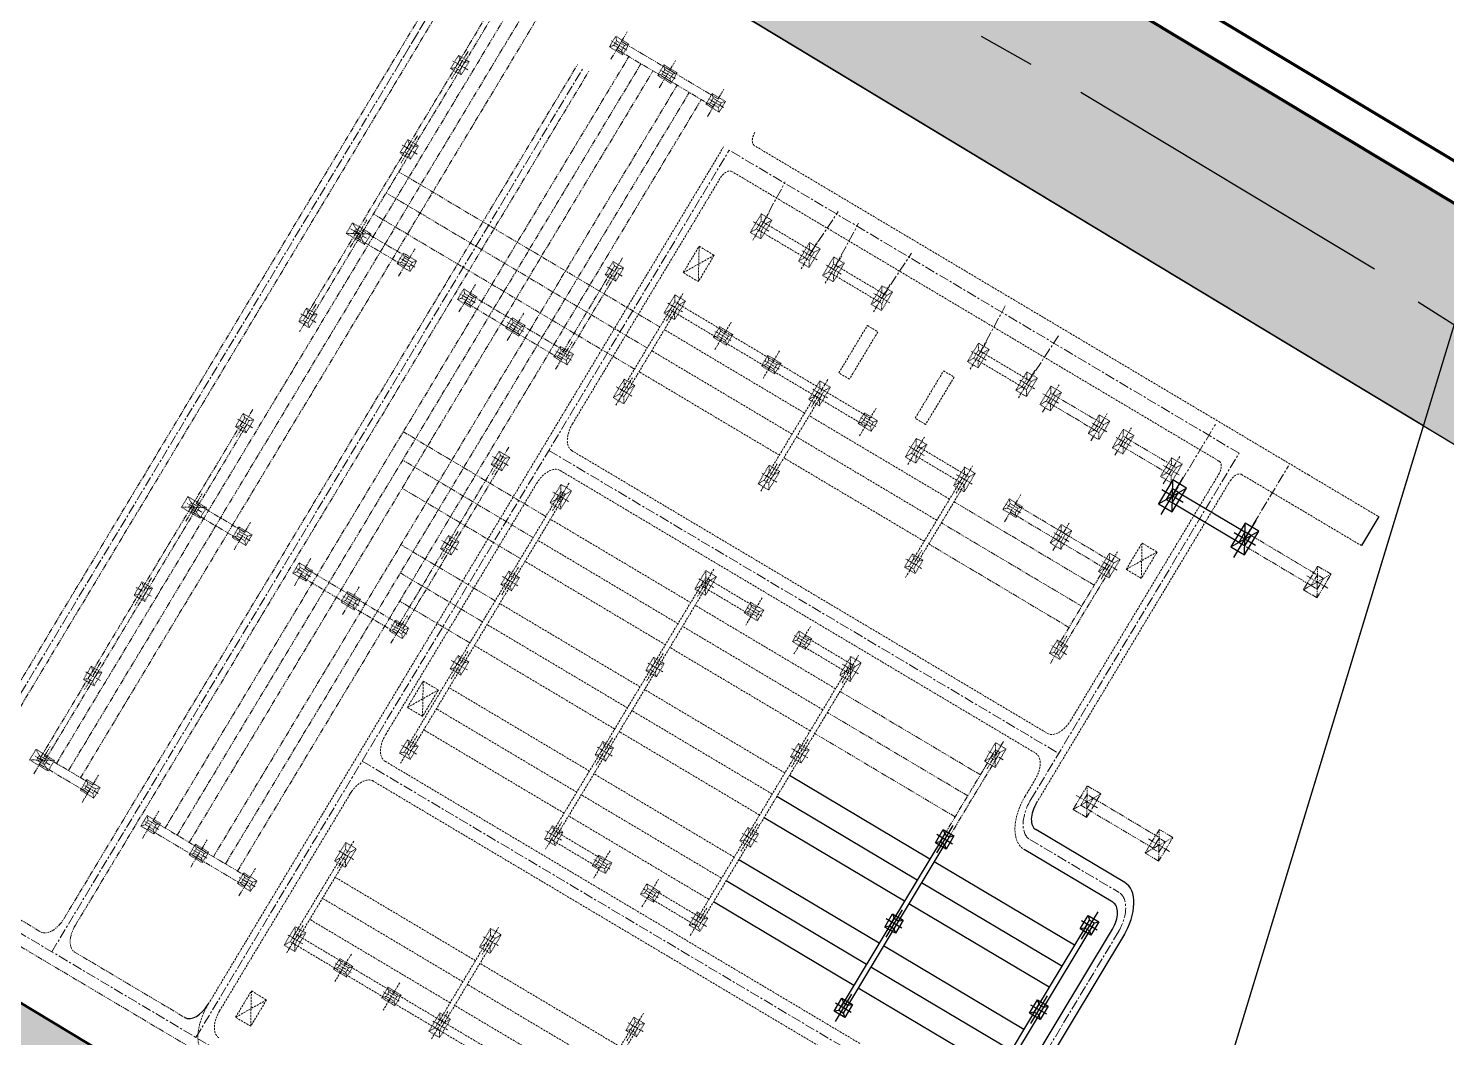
# Model space of a CAD drawing. Header units: metres. Extents: x 222800 to 230200, y 1548340 to 1564214.
# Drawn here: x 223626.8 to 223859.6, y 1553843.1 to 1554008.7 of the extents above; entities that cross this region are included whole.
import ezdxf

# ---------------------------------------------------------------- set-up
doc = ezdxf.new("R2010")
doc.units = ezdxf.units.M
for name, pattern in [('CENTER', [2, 1.25, -0.25, 0.25, -0.25]), ('CENTER2', [1.125, 0.75, -0.125, 0.125, -0.125]), ('HIDDEN', [0.375, 0.25, -0.125]), ('PHANTOM2', [1.25, 0.625, -0.125, 0.125, -0.125, 0.125, -0.125])]:
    doc.linetypes.add(name, pattern=pattern)
for name, color, linetype, lineweight in [('E-LAY-CNTRL', 1, 'CENTER', 0), ('E-LAY-EXIST', 8, 'HIDDEN', 0), ('STREAM', 141, 'Continuous', 0)]:
    doc.layers.add(name, color=color, linetype=linetype, lineweight=lineweight)
for name, color, linetype in [('E-LAY-ROAD', 7, 'Continuous'), ('G_B.T. ROAD', 1, 'Continuous'), ('G_CART TRACK', 252, 'Continuous')]:
    doc.layers.add(name, color=color, linetype=linetype)

# ---------------------------------------------------------------- blocks, each defined once
blk = doc.blocks.new('TWR_CTG_p')
for p, q in [((-750, 750), (-1750, 1250)), ((1750, 1250), (750, 750)), ((-750, -750), (-1750, -1250)), ((750, -750), (1750, -1250))]:
    blk.add_line(p, q)
for points in [[(-1750, -1250), (1750, -1250), (1750, 1250), (-1750, 1250)], [(-750, -750), (750, -750), (750, 750), (-750, 750)]]:
    blk.add_lwpolyline(points, close=True)
blk = doc.blocks.new('TWR_CTH_p')
for p, q in [((-750, 750), (-1750, 1250)), ((1750, 1250), (750, 750)), ((-750, -750), (-1750, -1250)), ((750, -750), (1750, -1250))]:
    blk.add_line(p, q)
for points in [[(-1750, -1250), (1750, -1250), (1750, 1250), (-1750, 1250)], [(-750, -750), (750, -750), (750, 750), (-750, 750)]]:
    blk.add_lwpolyline(points, close=True)
blk = doc.blocks.new('TWR_CC_p')
for p, q in [((-750, 750), (-1750, 1250)), ((1750, 1250), (750, 750)), ((-750, -750), (-1750, -1250)), ((750, -750), (1750, -1250))]:
    blk.add_line(p, q)
for points in [[(-1750, -1250), (1750, -1250), (1750, 1250), (-1750, 1250)], [(-750, -750), (750, -750), (750, 750), (-750, 750)]]:
    blk.add_lwpolyline(points, close=True)
blk = doc.blocks.new('TWR_CD_p')
for p, q in [((-750, 750), (-1750, 1750)), ((-100, 100), (-750, 750)), ((750, 750), (100, 100)), ((1750, 1750), (750, 750)), ((-1750, -1750), (-750, -750)), ((-100, -100), (-750, -750)), ((100, -100), (750, -750)), ((750, -750), (1750, -1750))]:
    blk.add_line(p, q)
for points in [[(-1750, -1750), (1750, -1750), (1750, 1750), (-1750, 1750)], [(-750, -750), (750, -750), (750, 750), (-750, 750)], [(-100, -100), (100, -100), (100, 100), (-100, 100)]]:
    blk.add_lwpolyline(points, close=True)
blk = doc.blocks.new('TWR_CTI_p')
for p, q in [((-750, 750), (-1750, 1750)), ((-100, 100), (-750, 750)), ((750, 750), (100, 100)), ((1750, 1750), (750, 750)), ((-1750, -1750), (-750, -750)), ((-100, -100), (-750, -750)), ((100, -100), (750, -750)), ((750, -750), (1750, -1750))]:
    blk.add_line(p, q)
for points in [[(-1750, -1750), (1750, -1750), (1750, 1750), (-1750, 1750)], [(-750, -750), (750, -750), (750, 750), (-750, 750)], [(-100, -100), (100, -100), (100, 100), (-100, 100)]]:
    blk.add_lwpolyline(points, close=True)
blk = doc.blocks.new('TWR_CTE_p')
for p, q in [((-750, 750), (-1750, 1750)), ((1750, 1750), (750, 750)), ((-1750, -1750), (-750, -750)), ((750, -750), (1750, -1750))]:
    blk.add_line(p, q)
for points in [[(-1750, -1750), (1750, -1750), (1750, 1750), (-1750, 1750)], [(-750, -750), (750, -750), (750, 750), (-750, 750)]]:
    blk.add_lwpolyline(points, close=True)
blk = doc.blocks.new('TWR_CTK_p')
for p, q in [((-750, 750), (-1750, 1750)), ((-100, 100), (-750, 750)), ((750, 750), (100, 100)), ((1750, 1750), (750, 750)), ((-1750, -1750), (-750, -750)), ((-100, -100), (-750, -750)), ((100, -100), (750, -750)), ((750, -750), (1750, -1750))]:
    blk.add_line(p, q)
for points in [[(-1750, -1750), (1750, -1750), (1750, 1750), (-1750, 1750)], [(-750, -750), (750, -750), (750, 750), (-750, 750)], [(-100, -100), (100, -100), (100, 100), (-100, 100)]]:
    blk.add_lwpolyline(points, close=True)
blk = doc.blocks.new('TWR_CTD_p')
for p, q in [((-750, 750), (-1750, 1250)), ((1750, 1250), (750, 750)), ((-750, -750), (-1750, -1250)), ((750, -750), (1750, -1250))]:
    blk.add_line(p, q)
for points in [[(-1750, -1250), (1750, -1250), (1750, 1250), (-1750, 1250)], [(-750, -750), (750, -750), (750, 750), (-750, 750)]]:
    blk.add_lwpolyline(points, close=True)
blk = doc.blocks.new('SS')
at = {"color": 8, "lineweight": -2}
blk.add_line((1.26, 98.45, 0.21), (1.31, 95.29, 0.21), dxfattribs=at)
at = {"layer": 'E-LAY-CNTRL', "color": 8}
for p, q in [((-68.64, 91.95), (-69.06, 97.23)), ((-59.42, 91.99), (-59.04, 97.41)), ((-29.46, 90.17), (-29.5, 97.92)), ((-15.7, 90.23), (-15.73, 98.16)), ((-148.12, -0.85), (-148.55, 95.85)), ((-120.61, -0.73), (-121.04, 96.33)), ((-110.11, 91.77), (-110.49, 96.51)), ((-100.9, 91.81), (-100.55, 96.68)), ((-96.29, 91.83), (-96.68, 96.75)), ((-87.07, 91.87), (-86.71, 96.93)), ((-23.56, 58.88, -0.11), (-23.73, 96.76, 0.06)), ((-174.36, 6.29, -0.2), (-174.76, 95.39, -0.06)), ((-120.89, 63.49), (-23.59, 63.93)), ((-20.31, 55.63, 0.06), (-3.27, 55.7, 0.06)), ((-0.04, 52.57, -0.07), (0.18, 2.9, -0.15)), ((-120.74, 29.51), (0.06, 30.05)), ((-71.04, -0.51), (-162.56, -0.91))]:
    blk.add_line(p, q, dxfattribs=at)
for points in [[(-23.73, 96.76), (-121.04, 96.33)], [(-174.72, 86.79), (-174.76, 95.39)], [(-174.72, 86.79), (-174.76, 95.39)]]:
    blk.add_lwpolyline(points, dxfattribs=at)
for centre, start, end in [((-20.3, 58.89, -0.11), 180.254, 270.254), ((-3.31, 52.43, -0.11), 0.254, 90.254)]:
    blk.add_arc(centre, 3.27, start, end, dxfattribs=at)
at = {"layer": 'E-LAY-EXIST', "color": 8, "linetype": 'PHANTOM2'}
for p, q in [((-145.39, 97.89), (-145.41, 100.88)), ((-136.19, 99.86), (-145.4, 99.82)), ((-136.18, 97.93), (-136.19, 100.92)), ((-126.97, 99.9), (-136.19, 99.86)), ((-126.96, 97.97), (-126.98, 100.97)), ((-166.57, 99.29), (-166.53, 90.08)), ((-165.7, 99.3), (-165.66, 90.08)), ((-163.46, 14.49), (-163.83, 98.87)), ((-161.15, 14.5), (-161.53, 98.88)), ((-158.85, 14.51), (-159.22, 98.89)), ((-143.9, 99.39), (-146.9, 99.38)), ((-136.18, 99), (-145.4, 98.95)), ((-142.72, 14.58), (-143.09, 98.96)), ((-140.42, 14.59), (-140.79, 98.98)), ((-138.11, 14.6), (-138.49, 98.99)), ((-134.69, 99.43), (-137.68, 99.42)), ((-126.97, 99.04), (-136.18, 99)), ((-133.5, 14.62), (-133.88, 99.01)), ((-131.2, 14.63), (-131.57, 99.02)), ((-128.9, 14.64), (-129.27, 99.03)), ((-125.47, 99.48), (-128.47, 99.46)), ((-149.22, 2.41, -0.21), (-149.63, 95.83, -0.07)), ((-147.06, 2.42, -0.21), (-147.47, 95.87, -0.07)), ((-175.44, 5.69, -0.2), (-175.84, 95.37, -0.07)), ((-173.28, 6.9, -0.2), (-173.68, 95.41, -0.07)), ((-54.81, 90.52), (-54.82, 93.51)), ((-45.59, 90.56), (-45.61, 93.55)), ((-40.99, 90.58), (-41, 93.57)), ((-31.77, 90.62), (-31.78, 93.61)), ((-53.32, 92.02), (-56.31, 92.01)), ((-45.6, 92.49), (-54.82, 92.44)), ((-44.1, 92.06), (-47.1, 92.05)), ((-31.78, 92.55), (-40.99, 92.51)), ((-30.28, 92.12), (-33.27, 92.11)), ((-166.1, 91.58), (-166.09, 88.58)), ((-45.6, 91.62), (-54.81, 91.58)), ((-31.77, 91.68), (-40.99, 91.64)), ((-164.6, 90.09), (-167.59, 90.07)), ((-166.53, 90.08), (-166.49, 80.86)), ((-165.66, 90.08), (-165.62, 80.86)), ((-126.89, 82.53), (-126.88, 79.54)), ((-50.85, 79.88), (-50.86, 82.87)), ((-41.63, 79.92), (-41.65, 82.91)), ((-32.42, 79.96), (-32.43, 82.95)), ((-166.06, 82.36), (-166.05, 79.37)), ((-49.36, 81.38), (-52.35, 81.37)), ((-41.64, 81.85), (-50.86, 81.81)), ((-40.14, 81.42), (-43.14, 81.41)), ((-32.43, 81.89), (-41.64, 81.85)), ((-30.93, 81.46), (-33.92, 81.45)), ((-32.81, 72.24), (-32.86, 81.45)), ((-31.95, 72.24), (-31.99, 81.46)), ((-164.56, 80.87), (-167.55, 80.86)), ((-166.49, 80.86), (-166.45, 71.65)), ((-165.62, 80.86), (-165.58, 71.65)), ((-125.39, 81.04), (-128.38, 81.03)), ((-127.32, 81.03), (-127.28, 71.82)), ((-126.45, 81.04), (-126.41, 71.82)), ((-41.64, 80.98), (-50.85, 80.94)), ((-32.42, 81.02), (-41.64, 80.98)), ((-115.79, 78.78), (-165.61, 78.56)), ((-32.85, 79.15), (-59.63, 79.03)), ((-115.78, 76.48), (-165.6, 76.26)), ((-32.84, 76.85), (-59.62, 76.73)), ((-32.83, 74.54), (-59.61, 74.42)), ((-115.77, 74.17), (-165.59, 73.95)), ((-156.79, 70.19), (-156.8, 73.18)), ((-145.27, 70.24), (-145.28, 73.24)), ((-136.06, 70.28), (-136.07, 73.28)), ((-126.84, 70.32), (-126.85, 73.32)), ((-32.38, 70.74), (-32.39, 73.74)), ((-166.01, 70.15), (-166.02, 73.14)), ((-156.8, 72.12), (-166.02, 72.08)), ((-136.06, 72.21), (-145.28, 72.17)), ((-126.85, 72.25), (-136.06, 72.21)), ((-125.35, 71.83), (-128.34, 71.81)), ((-30.89, 72.25), (-33.88, 72.23)), ((-164.52, 71.65), (-167.51, 71.64)), ((-166.45, 71.65), (-166.4, 62.43)), ((-165.96, 71.59), (-166.07, 71.7)), ((-165.96, 71.7), (-166.07, 71.59)), ((-156.8, 71.26), (-166.01, 71.22)), ((-165.58, 71.65), (-165.54, 62.43)), ((-155.3, 71.69), (-158.29, 71.68)), ((-143.78, 71.75), (-146.77, 71.73)), ((-136.06, 71.35), (-145.28, 71.31)), ((-134.56, 71.79), (-137.56, 71.77)), ((-126.84, 71.39), (-136.06, 71.35)), ((-165.98, 63.93), (-165.97, 60.93)), ((-164.48, 62.44), (-167.47, 62.42)), ((-126.8, 61.8), (-126.79, 58.8)), ((-32.34, 62.22), (-32.33, 59.22)), ((-125.3, 60.31), (-128.29, 60.29)), ((-127.23, 60.3), (-127.19, 51.08)), ((-126.36, 60.3), (-126.32, 51.09)), ((-30.83, 60.73), (-33.83, 60.71)), ((-32.76, 60.72), (-32.72, 51.5)), ((-31.9, 60.72), (-31.86, 51.51)), ((-115.7, 58.05), (-142.91, 57.93)), ((-32.75, 58.41), (-59.54, 58.29)), ((-32.74, 56.11), (-59.53, 55.99)), ((-115.69, 55.74), (-140.6, 55.63)), ((-115.68, 53.44), (-138.28, 53.34)), ((-32.73, 53.81), (-59.52, 53.69)), ((-165.93, 52.41), (-165.91, 49.41)), ((-126.76, 52.58), (-126.75, 49.59)), ((-164.42, 50.92), (-167.42, 50.9)), ((-166.35, 50.91), (-166.31, 41.69)), ((-165.49, 50.91), (-165.45, 41.7)), ((-125.26, 51.09), (-128.25, 51.08)), ((-127.19, 51.08), (-127.15, 41.87)), ((-126.32, 51.09), (-126.28, 41.87)), ((-115.66, 48.83), (-133.66, 48.75)), ((-115.65, 46.53), (-131.34, 46.46)), ((-115.64, 44.22), (-129.03, 44.16)), ((-165.87, 40.2), (-165.89, 43.19)), ((-156.66, 40.24), (-156.67, 43.23)), ((-145.14, 40.29), (-145.15, 43.28)), ((-135.92, 40.33), (-135.94, 43.33)), ((-126.71, 40.37), (-126.72, 43.37)), ((-164.38, 41.7), (-167.38, 41.69)), ((-166.31, 41.69), (-166.27, 32.48)), ((-165.82, 41.64), (-165.94, 41.75)), ((-165.82, 41.75), (-165.94, 41.64)), ((-156.67, 42.17), (-165.88, 42.13)), ((-156.66, 41.3), (-165.88, 41.26)), ((-165.45, 41.7), (-165.41, 32.48)), ((-155.17, 41.74), (-158.16, 41.73)), ((-143.65, 41.79), (-146.64, 41.78)), ((-135.93, 42.26), (-145.15, 42.22)), ((-135.93, 41.4), (-145.14, 41.36)), ((-134.43, 41.83), (-137.43, 41.82)), ((-126.72, 42.3), (-135.93, 42.26)), ((-126.71, 41.44), (-135.93, 41.4)), ((-125.22, 41.88), (-128.21, 41.86)), ((-165.85, 33.98), (-165.83, 30.98)), ((-164.34, 32.49), (-167.34, 32.47)), ((-166.27, 32.48), (-166.23, 23.26)), ((-165.41, 32.48), (-165.37, 23.27)), ((-165.81, 24.76), (-165.79, 21.77)), ((-164.3, 23.27), (-167.3, 23.26)), ((-166.23, 23.26), (-166.19, 14.05)), ((-165.37, 23.27), (-165.33, 14.05)), ((-165.75, 12.55), (-165.76, 15.54)), ((-156.54, 12.59), (-156.55, 15.59)), ((-145.02, 12.64), (-145.03, 15.64)), ((-135.8, 12.68), (-135.81, 15.68)), ((-126.59, 14.65), (-135.81, 14.61)), ((-126.58, 12.72), (-126.6, 15.72)), ((-164.26, 14.05), (-167.26, 14.04)), ((-165.7, 14.11), (-165.82, 13.99)), ((-165.7, 13.99), (-165.82, 14.1)), ((-156.54, 14.52), (-165.76, 14.48)), ((-156.54, 13.66), (-165.76, 13.62)), ((-155.05, 14.1), (-158.04, 14.08)), ((-143.53, 14.15), (-146.52, 14.13)), ((-135.81, 14.61), (-145.02, 14.57)), ((-135.8, 13.75), (-145.02, 13.71)), ((-134.31, 14.19), (-137.3, 14.17)), ((-126.59, 13.79), (-135.8, 13.75)), ((-125.09, 14.23), (-128.09, 14.21)), ((-162.26, 0.17, 0.09), (-151.37, 0.22, 0.08)), ((-144.89, 0.24, 0.07), (-123.85, 0.34, 0.05)), ((-162.86, -1.99, 0.17), (-117.66, -1.78, 0.11))]:
    blk.add_line(p, q, dxfattribs=at)
at = {"layer": 'E-LAY-EXIST', "color": 8}
for p, q in [((-12.15, 98.39, 0.04), (1.26, 98.45, 0.04)), ((-12.15, 98.39, 0.04), (-117.88, 97.92, 0.04)), ((-122.12, 96.31, 0.04), (-122.11, 94.74, 0.04)), ((-121.7, 2.54, -0.21), (-122.11, 94.74, -0.21)), ((-25.89, 95.16, 0.45), (-118.87, 94.75, 0.03)), ((-11.82, 95.23, 0.52), (-21.57, 95.18, 0.47)), ((1.31, 95.29, -0.09), (-12.13, 95.23, -0.15)), ((-119.83, 66.77, 0.04), (-119.94, 93.67, -0.21)), ((-110.11, 90.27), (-110.12, 93.26)), ((-100.89, 90.31), (-100.9, 93.3)), ((-96.28, 90.33), (-96.29, 93.33)), ((-87.07, 90.37), (-87.08, 93.37)), ((-68.63, 90.45), (-68.65, 93.45)), ((-59.42, 90.49), (-59.43, 93.49)), ((-24.68, 67.08, -0.09), (-24.8, 94.09, 0.02)), ((-22.48, 58.89, -0.02), (-22.64, 94.1, 0.03)), ((-108.61, 91.77), (-111.61, 91.76)), ((-100.9, 92.24), (-110.11, 92.2)), ((-99.4, 91.81), (-102.39, 91.8)), ((-94.79, 91.83), (-97.78, 91.82)), ((-87.07, 92.3), (-96.29, 92.26)), ((-85.57, 91.88), (-88.57, 91.86)), ((-67.14, 91.96), (-70.14, 91.94)), ((-59.43, 92.42), (-68.64, 92.38)), ((-57.93, 92), (-60.92, 91.99)), ((-39.5, 92.08), (-42.49, 92.07)), ((-100.89, 91.38), (-110.11, 91.34)), ((-87.07, 91.44), (-96.29, 91.4)), ((-59.42, 91.56), (-68.64, 91.52)), ((-114.23, 84.29), (-117.12, 87.16)), ((-114.24, 87.17), (-117.11, 84.28)), ((-26.84, 81.98, -0.02), (-29.73, 84.85, -0.02)), ((-26.85, 84.86, -0.02), (-29.72, 81.97, -0.02)), ((-115.36, 79.59), (-115.37, 82.58)), ((-106.14, 79.63), (-106.16, 82.63)), ((-96.93, 79.67), (-96.94, 82.67)), ((-87.71, 79.71), (-87.73, 82.71)), ((-78.51, 82.75), (-78.5, 79.75)), ((-69.28, 79.79), (-69.29, 82.79)), ((-60.06, 79.84), (-60.08, 82.83)), ((-106.15, 81.56), (-115.37, 81.52)), ((-104.65, 81.14), (-107.65, 81.12)), ((-96.94, 81.6), (-106.15, 81.56)), ((-95.44, 81.18), (-98.43, 81.16)), ((-87.72, 81.64), (-96.94, 81.6)), ((-86.22, 81.22), (-89.22, 81.2)), ((-88.11, 71.99), (-88.15, 81.21)), ((-78.51, 81.68), (-87.72, 81.64)), ((-87.25, 72), (-87.29, 81.21)), ((-77.01, 81.26), (-80, 81.24)), ((-67.79, 81.3), (-70.78, 81.29)), ((-60.07, 81.76), (-69.29, 81.72)), ((-58.57, 81.34), (-61.57, 81.33)), ((-60.46, 72.11), (-60.5, 81.33)), ((-59.6, 72.12), (-59.64, 81.33)), ((-113.87, 81.09), (-116.86, 81.08)), ((-115.76, 71.87), (-115.8, 81.09)), ((-106.15, 80.7), (-115.36, 80.66)), ((-114.89, 71.87), (-114.93, 81.09)), ((-96.93, 80.74), (-106.15, 80.7)), ((-87.72, 80.78), (-96.93, 80.74)), ((-78.5, 80.82), (-87.72, 80.78)), ((-60.07, 80.9), (-69.29, 80.86)), ((-88.14, 78.9), (-114.92, 78.79)), ((-60.49, 79.03), (-87.28, 78.91)), ((-88.13, 76.6), (-114.91, 76.48)), ((-60.48, 76.72), (-87.27, 76.6)), ((-115.32, 70.37), (-115.33, 73.37)), ((-88.12, 74.3), (-114.9, 74.18)), ((-87.67, 70.5), (-87.68, 73.49)), ((-60.47, 74.42), (-87.26, 74.3)), ((-60.02, 70.62), (-60.04, 73.61)), ((-113.83, 71.88), (-116.82, 71.87)), ((-86.18, 72), (-89.18, 71.99)), ((-58.53, 72.12), (-61.53, 72.11)), ((-117.73, 64.59, 0.09), (-26.86, 64.99, -0.16)), ((-117.62, 62.43, 0.04), (-26.82, 62.83, -0.05)), ((-115.28, 61.85), (-115.27, 58.85)), ((-87.63, 61.97), (-87.62, 58.98)), ((-78.42, 62.01), (-78.4, 59.02)), ((-69.2, 62.05), (-69.19, 59.06)), ((-59.99, 62.09), (-59.97, 59.1)), ((-119.67, 32.79, 0.04), (-119.8, 60.23, 0.04)), ((-113.78, 60.36), (-116.77, 60.35)), ((-115.71, 60.35), (-115.67, 51.13)), ((-114.84, 60.35), (-114.8, 51.14)), ((-86.13, 60.48), (-89.12, 60.47)), ((-88.06, 60.47), (-88.02, 51.26)), ((-78.41, 60.95), (-87.63, 60.91)), ((-78.41, 60.08), (-87.63, 60.04)), ((-87.2, 60.48), (-87.15, 51.26)), ((-76.91, 60.52), (-79.91, 60.51)), ((-67.7, 60.56), (-70.69, 60.55)), ((-59.98, 61.03), (-69.2, 60.99)), ((-59.98, 60.16), (-69.19, 60.12)), ((-58.48, 60.6), (-61.48, 60.59)), ((-60.41, 60.6), (-60.37, 51.38)), ((-59.55, 60.6), (-59.51, 51.38)), ((-24.64, 58.87, -0.11), (-24.65, 60.69, -0.11)), ((-88.05, 58.17), (-114.83, 58.05)), ((-60.4, 58.29), (-87.18, 58.17)), ((-88.04, 55.86), (-114.82, 55.75)), ((-60.39, 55.99), (-87.17, 55.87)), ((-88.03, 53.56), (-114.81, 53.44)), ((-60.38, 53.68), (-87.16, 53.56)), ((-115.24, 52.63), (-115.23, 49.64)), ((-87.59, 52.76), (-87.58, 49.76)), ((-59.95, 52.88), (-59.93, 49.88)), ((-113.74, 51.14), (-116.73, 51.13)), ((-115.67, 51.13), (-115.63, 41.92)), ((-114.8, 51.14), (-114.76, 41.92)), ((-86.09, 51.27), (-89.08, 51.25)), ((-88.02, 51.26), (-87.98, 42.04)), ((-87.15, 51.26), (-87.11, 42.04)), ((-58.44, 51.39), (-61.44, 51.37)), ((-60.37, 51.38), (-60.33, 42.16)), ((-59.51, 51.38), (-59.47, 42.17)), ((-88.01, 48.95), (-114.79, 48.83)), ((-60.36, 49.08), (-87.14, 48.96)), ((-88, 46.65), (-114.78, 46.53)), ((-60.35, 46.77), (-87.13, 46.65)), ((-87.99, 44.34), (-114.77, 44.23)), ((-60.34, 44.47), (-87.12, 44.35)), ((-115.2, 43.42), (-115.19, 40.42)), ((-87.55, 43.54), (-87.54, 40.55)), ((-59.9, 43.66), (-59.89, 40.67)), ((-113.7, 41.93), (-116.69, 41.91)), ((-115.63, 41.92), (-115.58, 32.7)), ((-114.76, 41.92), (-114.72, 32.71)), ((-86.05, 42.05), (-89.04, 42.04)), ((-87.98, 42.04), (-87.94, 32.82)), ((-87.11, 42.04), (-87.07, 32.83)), ((-58.4, 42.17), (-61.39, 42.16)), ((-60.33, 42.16), (-60.29, 32.95)), ((-59.47, 42.17), (-59.42, 32.95)), ((-116.05, 36.03), (-118.94, 38.89)), ((-116.06, 38.91), (-118.93, 36.01)), ((-87.97, 39.74), (-114.75, 39.62)), ((-60.32, 39.86), (-87.1, 39.74)), ((-87.96, 37.43), (-114.74, 37.31)), ((-60.31, 37.56), (-87.09, 37.44)), ((-87.95, 35.13), (-114.73, 35.01)), ((-60.3, 35.25), (-87.08, 35.13)), ((-115.16, 34.2), (-115.15, 31.21)), ((-87.51, 34.32), (-87.5, 31.33)), ((-78.29, 33.3), (-87.51, 33.26)), ((-78.3, 34.36), (-78.28, 31.37)), ((-69.08, 34.41), (-69.07, 31.41)), ((-59.86, 33.38), (-69.07, 33.34)), ((-59.86, 34.45), (-59.85, 31.45)), ((-113.66, 32.71), (-116.65, 32.7)), ((-86.01, 32.83), (-89, 32.82)), ((-78.29, 32.44), (-87.5, 32.39)), ((-76.79, 32.87), (-79.79, 32.86)), ((-67.58, 32.92), (-70.57, 32.9)), ((-59.85, 32.52), (-69.07, 32.48)), ((-58.36, 32.96), (-61.35, 32.94)), ((-117.48, 30.61, 0.04), (-26.71, 31.01, -0.16)), ((-117.64, 28.44, 0.04), (-26.7, 28.85, -0.16)), ((-119.54, 2.55, -0.21), (-119.63, 26.52, 0.04)), ((-115.11, 22.68), (-115.09, 19.69)), ((-87.46, 22.8), (-87.45, 19.81)), ((-59.81, 22.93), (-59.8, 19.93)), ((-85.96, 21.31), (-88.95, 21.3)), ((-87.89, 21.3), (-87.84, 12.09)), ((-87.02, 21.31), (-86.98, 12.09)), ((-58.31, 21.44), (-61.3, 21.42)), ((-60.24, 21.43), (-60.2, 12.21)), ((-59.37, 21.43), (-59.33, 12.22)), ((-113.6, 21.19), (-116.6, 21.18)), ((-115.53, 21.18), (-115.49, 11.97)), ((-114.67, 21.19), (-114.63, 11.97)), ((-87.88, 19), (-114.66, 18.88)), ((-60.23, 19.12), (-87.01, 19)), ((-87.87, 16.7), (-114.65, 16.58)), ((-60.22, 16.82), (-87, 16.7)), ((-115.07, 13.47), (-115.05, 10.47)), ((-87.85, 14.39), (-114.64, 14.27)), ((-105.85, 13.51), (-105.84, 10.51)), ((-96.64, 13.55), (-96.62, 10.55)), ((-87.42, 13.59), (-87.41, 10.59)), ((-60.21, 14.52), (-86.99, 14.4)), ((-113.56, 11.97), (-116.56, 11.96)), ((-105.85, 12.44), (-115.06, 12.4)), ((-104.35, 12.02), (-107.34, 12)), ((-96.63, 12.48), (-105.85, 12.44)), ((-95.13, 12.06), (-98.13, 12.04)), ((-87.41, 12.52), (-96.63, 12.48)), ((-85.92, 12.1), (-88.91, 12.08)), ((-78.2, 12.56), (-87.41, 12.52)), ((-105.84, 11.58), (-115.06, 11.54)), ((-96.63, 11.62), (-105.84, 11.58)), ((-87.41, 11.66), (-96.63, 11.62)), ((-78.19, 11.7), (-87.41, 11.66)), ((-113.87, 2.83), (-116.76, 5.7)), ((-113.88, 5.71), (-116.75, 2.82))]:
    blk.add_line(p, q, dxfattribs=at)
at = {"layer": 'E-LAY-EXIST', "color": 8, "linetype": 'PHANTOM2'}
for points in [[(-2.39, 90.8), (-2.39, 89.65), (-15.06, 89.6), (-15.07, 90.75)], [(-0.53, 91.53), (-3.12, 91.52), (-3.11, 88.93), (-0.51, 88.94)], [(-1.24, 90.81), (-2.39, 90.8), (-2.39, 89.65), (-1.24, 89.66)], [(-1.76, 90.29), (-1.87, 90.29), (-1.87, 90.17), (-1.76, 90.17)], [(-0.4, 62.73), (-2.99, 62.72), (-2.98, 60.13), (-0.39, 60.14)], [(-2.27, 62.06), (-2.26, 60.91), (-14.93, 60.85), (-14.94, 62.01)], [(-1.11, 62.01), (-2.27, 62), (-2.26, 60.85), (-1.11, 60.86)]]:
    blk.add_lwpolyline(points, close=True, dxfattribs=at)
for points in [[(-0.51, 88.94), (-3.12, 91.52)], [(-3.11, 88.93), (-0.53, 91.53)], [(-3.84, 90.22), (0.21, 90.24)], [(-0.39, 60.14), (-2.99, 62.72)], [(-2.98, 60.13), (-0.4, 62.73)], [(-3.72, 61.42), (0.34, 61.44)]]:
    blk.add_lwpolyline(points, dxfattribs=at)
at = {"layer": 'E-LAY-EXIST', "color": 8}
for points in [[(-29.41, 90.17), (-29.52, 90.17), (-29.52, 90.05), (-29.41, 90.05)], [(-84.76, 88.98), (-84.73, 83.79), (-86.75, 83.79), (-86.77, 88.97)], [(-70.2, 89.04), (-70.18, 83.86), (-72.19, 83.85), (-72.22, 89.03)], [(-114.24, 87.17), (-114.23, 84.29), (-117.11, 84.28), (-117.12, 87.16)], [(-1.63, 61.49), (-1.75, 61.49), (-1.75, 61.37), (-1.63, 61.37)], [(-116.06, 38.91), (-116.05, 36.03), (-118.93, 36.01), (-118.94, 38.89)], [(-113.88, 5.71), (-113.87, 2.83), (-116.75, 2.82), (-116.76, 5.7)]]:
    blk.add_lwpolyline(points, close=True, dxfattribs=at)
for points, elevation in [([(-26.85, 84.86), (-26.84, 81.98), (-29.72, 81.97), (-29.73, 84.85)], -0.02), ([(-15.45, 61.49), (-15.57, 61.49), (-15.57, 61.37), (-15.45, 61.37)], -0.21)]:
    blk.add_lwpolyline(points, close=True, dxfattribs=dict(at, elevation=elevation))
at = {"layer": 'E-LAY-EXIST', "color": 8, "linetype": 'PHANTOM2', "elevation": -0.21}
for points in [[(-14.22, 62.73), (-16.81, 62.72), (-16.8, 60.13), (-14.21, 60.14)], [(-14.94, 62.01), (-16.09, 62), (-16.09, 60.85), (-14.93, 60.85)]]:
    blk.add_lwpolyline(points, close=True, dxfattribs=at)
for points in [[(-14.21, 60.14), (-16.81, 62.72)], [(-16.8, 60.13), (-14.22, 62.73)], [(-17.54, 61.42), (-13.48, 61.44)]]:
    blk.add_lwpolyline(points, dxfattribs=at)
at = {"layer": 'E-LAY-EXIST', "color": 8}
for centre, radius, start, end in [((-117.88, 99, 0.04), 1.08, 180.254, 270.254), ((-118.86, 93.67, 0.04), 1.08, 90.254, 180.254), ((-25.88, 94.08, 0.04), 1.08, 0.254, 90.254), ((-21.56, 94.1, 0.04), 1.08, 90.254, 180.254), ((-117.64, 66.78, 0.04), 2.19, 180.254, 270.254), ((-26.87, 67.18, -0.16), 2.19, 270.254, 0.254), ((-26.84, 60.64, -0.16), 2.19, 0.254, 90.254), ((-117.61, 60.24, 0.04), 2.19, 90.254, 180.254), ((-20.3, 58.89, -0.11), 4.35, 180.254, 270.254), ((-117.49, 32.79, 0.04), 2.19, 180.254, 270.254), ((-117.46, 26.26, 0.04), 2.19, 90.254, 180.254), ((-117.35, 2.55, -0.21), 4.35, 180.254, 270.254), ((-117.35, 2.55, -0.21), 2.19, 180.254, 270.254)]:
    blk.add_arc(centre, radius, start, end, dxfattribs=at)
at = {"layer": 'E-LAY-EXIST', "color": 8, "linetype": 'PHANTOM2'}
for centre, start, end in [((-151.41, 2.4, -0.21), 270.254, 0.254), ((-144.87, 2.43, -0.21), 180.254, 270.254)]:
    blk.add_arc(centre, 2.19, start, end, dxfattribs=at)
at = {"layer": 'E-LAY-ROAD', "color": 8, "ltscale": 2500}
for p, q in [((-3.33, 56.78, -0.11), (-20.29, 56.71, -0.11)), ((-3.32, 54.62, -0.11), (-20.28, 54.55, -0.11)), ((-32.3, 53), (-32.28, 50.01)), ((-4.65, 53.12), (-4.64, 50.13)), ((-1.03, 33.31, -0.2), (-1.12, 52.44, -0.11)), ((-30.79, 51.51), (-33.79, 51.5)), ((-32.72, 51.5), (-32.68, 42.29)), ((-31.86, 51.51), (-31.82, 42.29)), ((-3.15, 51.63), (-6.14, 51.62)), ((-5.08, 51.62), (-5.03, 42.41)), ((-4.21, 51.63), (-4.17, 42.41)), ((-5.06, 49.32), (-31.85, 49.2)), ((-32.71, 49.2), (-59.5, 49.08)), ((-32.7, 46.89), (-59.49, 46.78)), ((-5.05, 47.02), (-31.84, 46.9)), ((-32.69, 44.59), (-59.48, 44.47)), ((-5.04, 44.71), (-31.83, 44.59)), ((-4.61, 43.91), (-4.6, 40.91)), ((-32.26, 43.78), (-32.24, 40.79)), ((-30.75, 42.29), (-33.75, 42.28)), ((-32.68, 42.29), (-32.64, 33.07)), ((-31.82, 42.29), (-31.78, 33.07)), ((-3.11, 42.42), (-6.1, 42.4)), ((-5.03, 42.41), (-4.99, 33.19)), ((-4.17, 42.41), (-4.13, 33.2)), ((-32.67, 39.98), (-59.46, 39.86)), ((-5.02, 40.1), (-31.81, 39.99)), ((-32.66, 37.68), (-59.45, 37.56)), ((-5.01, 37.8), (-31.8, 37.68)), ((-32.65, 35.37), (-59.44, 35.26)), ((-5, 35.5), (-31.79, 35.38)), ((-32.22, 34.57), (-32.2, 31.57)), ((-30.71, 33.08), (-33.71, 33.07))]:
    blk.add_line(p, q, dxfattribs=at)
at = {"layer": 'E-LAY-ROAD', "color": 8}
blk.add_line((1.26, 2.88, -0.09), (1.04, 52.64, -0.03), dxfattribs=at)
at = {"layer": 'E-LAY-ROAD', "color": 8, "ltscale": 2500}
for points in [[(-29.45, 88.08), (-29.47, 92.14)], [(-15.63, 88.14), (-15.65, 92.2)], [(-28.16, 88.82), (-30.77, 91.4)], [(-30.75, 88.81), (-28.17, 91.41)], [(-14.34, 88.88), (-16.94, 91.46)], [(-16.93, 88.87), (-14.35, 91.47)], [(-31.49, 90.1), (-27.44, 90.12)], [(-17.67, 90.16), (-13.61, 90.18)]]:
    blk.add_lwpolyline(points, dxfattribs=at)
for points in [[(-28.17, 91.41), (-30.77, 91.4), (-30.75, 88.81), (-28.16, 88.82)], [(-28.89, 90.69), (-30.04, 90.68), (-30.04, 89.53), (-28.89, 89.54)], [(-16.22, 90.74), (-16.21, 89.59), (-28.89, 89.54), (-28.89, 90.69)], [(-14.35, 91.47), (-16.94, 91.46), (-16.93, 88.87), (-14.34, 88.88)], [(-15.07, 90.75), (-16.22, 90.74), (-16.21, 89.59), (-15.06, 89.6)], [(-15.58, 90.23), (-15.7, 90.23), (-15.7, 90.11), (-15.58, 90.11)]]:
    blk.add_lwpolyline(points, close=True, dxfattribs=at)
at = {"layer": 'E-LAY-ROAD', "color": 8}
for centre, radius, start, end in [((-20.3, 58.89, -0.05), 2.19, 180.254, 270.254), ((-3.31, 52.43, -0.11), 4.35, 0.254, 90.254), ((-3.31, 52.43, -0.11), 2.19, 0.254, 90.254), ((-123.89, 2.53, -0.21), 2.19, 270.254, 0.254)]:
    blk.add_arc(centre, radius, start, end, dxfattribs=at)
at = {"layer": 'E-LAY-EXIST', "color": 8, "linetype": 'PHANTOM2'}
for name, p, xscale, yscale, zscale, rotation in [('TWR_CTG_p', (-145.4, 99.39), -0.0005759999753015984, 0.0005759999621659517, 0.000576, 270.2539845485064), ('TWR_CTH_p', (-136.18, 99.43), -0.0005759999753015984, 0.0005759999621659517, 0.000576, 270.2539845485064), ('TWR_CTG_p', (-126.97, 99.47), -0.0005759999753015984, 0.0005759999621659517, 0.000576, 270.2539845485064), ('TWR_CTE_p', (-31.78, 92.11), 0.0005759999317107883, 0.0005759999317107883, 0.0005759999317107883, 180.2539860152478), ('TWR_CTE_p', (-54.82, 92.01), 0.0005759999317107883, 0.0005759999317107883, 0.0005759999317107883, 180.2539860152478), ('TWR_CTE_p', (-45.6, 92.05), 0.0005759999317107883, 0.0005759999317107883, 0.0005759999317107883, 180.2539860152478), ('TWR_CTE_p', (-40.99, 92.07), 0.0005759999317107883, 0.0005759999317107883, 0.0005759999317107883, 180.2539860152478), ('TWR_CTH_p', (-166.1, 90.08), -0.0005759999317107883, 0.0005759999621659517, 0.000576, 0.253986015247829), ('TWR_CTE_p', (-32.42, 81.46), 0.0005759999317107883, 0.0005759999317107883, 0.0005759999317107883, 180.2539860152478), ('TWR_CTH_p', (-166.05, 80.86), -0.0005759999317107883, 0.0005759999621659517, 0.000576, 0.253986015247829), ('TWR_CTH_p', (-126.89, 81.04), -0.0005759999317107883, 0.0005759999621659517, 0.000576, 0.253986015247829), ('TWR_CTD_p', (-50.86, 81.37), 0.0005759999753015984, 0.0005759999753015984, 0.0005759999753015984, 90.25398454850634), ('TWR_CTE_p', (-41.64, 81.41), 0.0005759999317107883, 0.0005759999317107883, 0.0005759999317107883, 180.2539860152478), ('TWR_CD_p', (-166.01, 71.65), -0.0005759999753015984, 0.0005759999621659517, 0.000576, 270.2539845485064), ('TWR_CC_p', (-156.8, 71.69), -0.0005759999753015984, 0.0005759999621659517, 0.000576, 270.2539845485064), ('TWR_CTG_p', (-145.28, 71.74), -0.0005759999753015984, 0.0005759999621659517, 0.000576, 270.2539845485064), ('TWR_CTH_p', (-136.06, 71.78), -0.0005759999753015984, 0.0005759999621659517, 0.000576, 270.2539845485064), ('TWR_CTG_p', (-126.85, 71.82), -0.0005759999753015984, 0.0005759999621659517, 0.000576, 270.2539845485064), ('TWR_CC_p', (-32.38, 72.24), 0.0005759999317107883, 0.0005759999317107883, 0.0005759999317107883, 180.2539860152478), ('TWR_CTH_p', (-165.97, 62.43), -0.0005759999317107883, 0.0005759999621659517, 0.000576, 0.253986015247829), ('TWR_CTI_p', (-32.33, 60.72), -0.0005759999317107883, 0.0005759999621659517, 0.000576, 0.253986015247829), ('TWR_CTH_p', (-126.79, 60.3), -0.0005759999317107883, 0.0005759999621659517, 0.000576, 0.253986015247829), ('TWR_CTH_p', (-165.92, 50.91), -0.0005759999317107883, 0.0005759999621659517, 0.000576, 0.253986015247829), ('TWR_CTH_p', (-126.75, 51.08), -0.0005759999317107883, 0.0005759999621659517, 0.000576, 0.253986015247829), ('TWR_CD_p', (-165.88, 41.7), -0.0005759999753015984, 0.0005759999621659517, 0.000576, 270.2539845485064), ('TWR_CC_p', (-156.66, 41.74), -0.0005759999753015984, 0.0005759999621659517, 0.000576, 270.2539845485064), ('TWR_CTG_p', (-145.14, 41.79), -0.0005759999753015984, 0.0005759999621659517, 0.000576, 270.2539845485064), ('TWR_CTH_p', (-135.93, 41.83), -0.0005759999753015984, 0.0005759999621659517, 0.000576, 270.2539845485064), ('TWR_CTG_p', (-126.71, 41.87), -0.0005759999753015984, 0.0005759999621659517, 0.000576, 270.2539845485064), ('TWR_CTH_p', (-165.84, 32.48), -0.0005759999317107883, 0.0005759999621659517, 0.000576, 0.253986015247829), ('TWR_CTH_p', (-165.8, 23.26), -0.0005759999317107883, 0.0005759999621659517, 0.000576, 0.253986015247829), ('TWR_CD_p', (-165.76, 14.05), -0.0005759999753015984, 0.0005759999621659517, 0.000576, 270.2539845485064), ('TWR_CC_p', (-156.54, 14.09), -0.0005759999753015984, 0.0005759999621659517, 0.000576, 270.2539845485064), ('TWR_CTG_p', (-145.02, 14.14), -0.0005759999753015984, 0.0005759999621659517, 0.000576, 270.2539845485064), ('TWR_CTH_p', (-135.81, 14.18), -0.0005759999753015984, 0.0005759999621659517, 0.000576, 270.2539845485064), ('TWR_CTG_p', (-126.59, 14.22), -0.0005759999753015984, 0.0005759999621659517, 0.000576, 270.2539845485064)]:
    blk.add_blockref(name, p, dxfattribs=dict(at, xscale=xscale, yscale=yscale, zscale=zscale, rotation=rotation))
at = {"layer": 'E-LAY-EXIST', "color": 8}
for name, p, xscale, yscale, zscale, rotation in [('TWR_CTE_p', (-110.11, 91.77), 0.0005759999317107883, 0.0005759999317107883, 0.0005759999317107883, 180.2539860152478), ('TWR_CTE_p', (-100.9, 91.81), 0.0005759999317107883, 0.0005759999317107883, 0.0005759999317107883, 180.2539860152478), ('TWR_CTE_p', (-96.29, 91.83), 0.0005759999317107883, 0.0005759999317107883, 0.0005759999317107883, 180.2539860152478), ('TWR_CTE_p', (-87.07, 91.87), 0.0005759999317107883, 0.0005759999317107883, 0.0005759999317107883, 180.2539860152478), ('TWR_CTE_p', (-68.64, 91.95), 0.0005759999317107883, 0.0005759999317107883, 0.0005759999317107883, 180.2539860152478), ('TWR_CTE_p', (-59.42, 91.99), 0.0005759999317107883, 0.0005759999317107883, 0.0005759999317107883, 180.2539860152478), ('TWR_CTE_p', (-115.37, 81.09), 0.0005759999317107883, 0.0005759999317107883, 0.0005759999317107883, 180.2539860152478), ('TWR_CTD_p', (-106.15, 81.13), 0.0005759999753015984, 0.0005759999753015984, 0.0005759999753015984, 90.25398454850634), ('TWR_CTD_p', (-96.94, 81.17), 0.0005759999753015984, 0.0005759999753015984, 0.0005759999753015984, 90.25398454850634), ('TWR_CTE_p', (-87.72, 81.21), 0.0005759999317107883, 0.0005759999317107883, 0.0005759999317107883, 180.2539860152478), ('TWR_CTD_p', (-78.5, 81.25), -0.0005759999754306121, 0.0005759999621659517, 0.000576, 90.25398744348959), ('TWR_CTE_p', (-69.29, 81.29), 0.0005759999317107883, 0.0005759999317107883, 0.0005759999317107883, 180.2539860152478), ('TWR_CTE_p', (-60.07, 81.33), 0.0005759999317107883, 0.0005759999317107883, 0.0005759999317107883, 180.2539860152478), ('TWR_CTE_p', (-115.33, 71.87), 0.0005759999317107883, 0.0005759999317107883, 0.0005759999317107883, 180.2539860152478), ('TWR_CTE_p', (-87.68, 71.99), 0.0005759999317107883, 0.0005759999317107883, 0.0005759999317107883, 180.2539860152478), ('TWR_CC_p', (-60.03, 72.12), 0.0005759999317107883, 0.0005759999317107883, 0.0005759999317107883, 180.2539860152478), ('TWR_CTK_p', (-115.27, 60.35), -0.0005759999317107883, 0.0005759999621659517, 0.000576, 0.253986015247829), ('TWR_CTK_p', (-87.63, 60.47), -0.0005759999317107883, 0.0005759999621659517, 0.000576, 0.253986015247829), ('TWR_CTD_p', (-78.41, 60.52), -0.0005759999754306121, 0.0005759999621659517, 0.000576, 90.25398744348959), ('TWR_CTD_p', (-69.2, 60.56), -0.0005759999754306121, 0.0005759999621659517, 0.000576, 90.25398744348959), ('TWR_CTI_p', (-59.98, 60.6), -0.0005759999317107883, 0.0005759999621659517, 0.000576, 0.253986015247829), ('TWR_CTH_p', (-87.59, 51.26), -0.0005759999317107883, 0.0005759999621659517, 0.000576, 0.253986015247829), ('TWR_CTH_p', (-59.94, 51.38), -0.0005759999317107883, 0.0005759999621659517, 0.000576, 0.253986015247829), ('TWR_CTH_p', (-115.23, 51.14), -0.0005759999317107883, 0.0005759999621659517, 0.000576, 0.253986015247829), ('TWR_CTG_p', (-115.19, 41.92), -0.0005759999317107883, 0.0005759999621659517, 0.000576, 0.253986015247829), ('TWR_CTG_p', (-87.55, 42.04), -0.0005759999317107883, 0.0005759999621659517, 0.000576, 0.253986015247829), ('TWR_CTG_p', (-59.9, 42.17), -0.0005759999317107883, 0.0005759999621659517, 0.000576, 0.253986015247829), ('TWR_CTG_p', (-115.15, 32.7), -0.0005759999317107883, 0.0005759999621659517, 0.000576, 0.253986015247829), ('TWR_CTG_p', (-87.5, 32.83), -0.0005759999317107883, 0.0005759999621659517, 0.000576, 0.253986015247829), ('TWR_CTD_p', (-78.29, 32.87), -0.0005759999754306121, 0.0005759999621659517, 0.000576, 90.25398744348959), ('TWR_CTD_p', (-69.07, 32.91), -0.0005759999754306121, 0.0005759999621659517, 0.000576, 90.25398744348959), ('TWR_CTG_p', (-59.86, 32.95), -0.0005759999317107883, 0.0005759999621659517, 0.000576, 0.253986015247829), ('TWR_CTE_p', (-115.1, 21.18), -0.0005759999317107883, 0.0005759999621659517, 0.000576, 0.253986015247829), ('TWR_CTE_p', (-87.45, 21.31), -0.0005759999317107883, 0.0005759999621659517, 0.000576, 0.253986015247829), ('TWR_CC_p', (-59.81, 21.43), -0.0005759999317107883, 0.0005759999621659517, 0.000576, 0.253986015247829), ('TWR_CTE_p', (-115.06, 11.97), -0.0005759999317107883, 0.0005759999621659517, 0.000576, 0.253986015247829), ('TWR_CTD_p', (-105.84, 12.01), -0.0005759999754306121, 0.0005759999621659517, 0.000576, 90.25398744348959), ('TWR_CTD_p', (-96.63, 12.05), -0.0005759999754306121, 0.0005759999621659517, 0.000576, 90.25398744348959), ('TWR_CTE_p', (-87.41, 12.09), -0.0005759999317107883, 0.0005759999621659517, 0.000576, 0.253986015247829)]:
    blk.add_blockref(name, p, dxfattribs=dict(at, xscale=xscale, yscale=yscale, zscale=zscale, rotation=rotation))
at = {"layer": 'E-LAY-ROAD', "color": 8, "ltscale": 2500, "xscale": -0.0005759999317107883, "yscale": 0.0005759999621659517, "zscale": 0.000576, "rotation": 0.253986015247829}
for name, p in [('TWR_CTH_p', (-32.29, 51.5)), ('TWR_CTH_p', (-4.64, 51.63)), ('TWR_CTG_p', (-32.25, 42.29)), ('TWR_CTG_p', (-4.6, 42.41)), ('TWR_CTG_p', (-32.21, 33.07))]:
    blk.add_blockref(name, p, dxfattribs=at)

msp = doc.modelspace()

# ---------------------------------------------------------------- hatches: boundary and pattern name
h = msp.add_hatch(color=8)
h.dxf.hatch_style = 1
h.paths.add_polyline_path([(224183.34901, 1553747.24454), (224163.48017, 1553768.78408), (224106.8575, 1553817.19143), (224082.09676, 1553841.92728), (224003.49144, 1553888.93115), (223919.2997, 1553941.95417), (223865.50777, 1553975.98899), (223865.53868, 1553977.13243), (223807.47577, 1554012.03177), (223671.80479, 1554088.69885), (223651.86622, 1554066.50577), (223899.96183, 1553916.80297), (224078.53568, 1553810.31245), (224144.06245, 1553747.60723), (224253.14221, 1553644.25415), (224269.06928, 1553625.14885), (224475.32874, 1553417.6267), (224492.51461, 1553432.83638), (224261.09979, 1553671.12674)])
at = {"true_color": 0xb4e0ae}
h = msp.add_hatch(color=9, dxfattribs=at)
h.dxf.hatch_style = 1
h.paths.add_polyline_path([(223865.73094, 1553630.83489), (223863.75447, 1553644.39196), (223772.21655, 1553647.6316), (223790.20965, 1553727.93438), (223795.73949, 1553746.10208), (223565.98067, 1553884.74032), (223543.22096, 1553884.74032), (223547.46695, 1553844.72053), (223550.79094, 1553813.3908), (223554.03129, 1553782.84944), (223556.46176, 1553758.22683), (223559.23199, 1553730.16229), (223560.71591, 1553715.12896), (223562.24022, 1553699.6866), (223564.3184, 1553678.63299), (223566.84701, 1553653.01616), (223570.63119, 1553623.33326), (223574.35845, 1553595.4019), (223577.94642, 1553569.17725), (223581.89213, 1553542.28708), (223586.86958, 1553508.36561), (223590.6432, 1553482.64825), (223594.97036, 1553453.15852), (223596.9141, 1553439.80708), (223626.46086, 1553439.80708), (223797.39718, 1553439.80708), (223810.41755, 1553493.36806), (223782.88337, 1553514.34314), (223810.58888, 1553561.3521)])
at = {"layer": 'STREAM'}
h = msp.add_hatch(dxfattribs=at)
h.set_pattern_fill('ANGLE', color=256, scale=300)
h.set_pattern_definition([(0, (0, 0), (0, 2095.5), [1524, -571.5]), (90, (0, 0), (-2095.5, 1e-13), [1524, -571.5])])
h.paths.add_polyline_path([(223899.81733, 1553916.32822), (223651.86622, 1554066.50577), (223556.78418, 1553960.6726), (223561.34751, 1553922.99476), (223565.98067, 1553884.74032), (223839.89464, 1553719.45852)])

# ---------------------------------------------------------------- linework, layer by layer
msp.add_line((223651.86622, 1554066.50577), (223899.96183, 1553916.80297))
at = {"color": 251, "linetype": 'CENTER2', "ltscale": 75, "flags": 128}
msp.add_lwpolyline([(224485.10566, 1553423.94581), (224249.76243, 1553659.83492), (224171.86475, 1553736.09654), (224152.36245, 1553757.23872), (224095.98865, 1553805.4333), (224072.1879, 1553829.21013), (223995.12132, 1553875.29388), (223910.759, 1553928.42433), (223849.26779, 1553967.33056), (223849.29211, 1553968.22982), (223799.41719, 1553998.20768), (223663.93316, 1554074.76911), (223657.93879, 1554078.15651), (223638.69653, 1554088.88979), (223625.44673, 1554072.88237), (223530.9919, 1553969.24419), (223540.84413, 1553907.1427), (223543.22096, 1553884.74032)], dxfattribs=at)
at = {"color": 242, "elevation": -0.02588}
msp.add_lwpolyline([(223855.80669, 1553943.44653), (223651.86622, 1554066.50577), (223556.78418, 1553960.6726), (223561.34751, 1553922.99476), (223565.98067, 1553884.74032), (223795.73949, 1553746.10208)], close=True, dxfattribs=at)
at = {"color": 253}
msp.add_lwpolyline([(224517.67014, 1553391.01817), (224488.54909, 1553342.77542), (224384.49277, 1553314.67529), (224335.1264, 1553323.20235), (224304.7135, 1553226.4226), (224212.41167, 1553098.83456), (223992.92748, 1553161.76756), (223958.58747, 1553202.60217), (224019.32366, 1553327.9554), (224020.04613, 1553338.05614), (223850.65227, 1553386.60056), (223789.34733, 1553406.69293), (223810.41755, 1553493.36806), (223782.88337, 1553514.34314), (223810.58888, 1553561.3521), (223865.73094, 1553630.83489), (223863.75447, 1553644.39196), (223772.21655, 1553647.6316), (223790.20965, 1553727.93438), (223865.9793, 1553976.86759)], dxfattribs=at)
at = {"layer": 'G_B.T. ROAD', "color": 253, "lineweight": 70}
for points in [[(223517.00187, 1554184.33235), (223573.06245, 1554150.69141), (223668.70914, 1554097.33992), (223810.49774, 1554017.2158), (223920.53762, 1553951.07514), (224031.47, 1553882.1461), (224080.10411, 1553846.69408), (224134.12598, 1553791.98163), (224223.93509, 1553701.74474), (224328.29547, 1553595.95782)], [(223513.99559, 1554179.13983), (223570.12161, 1554145.4615), (223665.77177, 1554092.10808), (223807.47577, 1554012.03177), (223917.40864, 1553945.95543), (224028.11492, 1553877.16688), (224076.17652, 1553842.1322), (224129.86486, 1553787.75754), (224219.67305, 1553697.52158), (224325.12169, 1553590.63151), (224354.32622, 1553557.32811), (224449.71426, 1553459.7319), (224534.3905, 1553374.11133)]]:
    msp.add_lwpolyline(points, dxfattribs=at)
at = {"layer": 'G_B.T. ROAD', "color": 8, "lineweight": 70}
msp.add_lwpolyline([(223513.99559, 1554179.13983), (223570.12161, 1554145.4615), (223665.77177, 1554092.10808), (223807.47577, 1554012.03177), (223917.40864, 1553945.95543), (224028.11492, 1553877.16688), (224076.17652, 1553842.1322), (224129.86486, 1553787.75754), (224219.67305, 1553697.52158), (224325.12169, 1553590.63151), (224354.32622, 1553557.32811), (224449.71426, 1553459.7319), (224534.3905, 1553374.11133)], dxfattribs=at)
at = {"layer": 'G_B.T. ROAD', "color": 1, "lineweight": 50}
msp.add_lwpolyline([(223772.21655, 1553647.6316), (223790.20965, 1553727.93438), (223795.73949, 1553746.10208), (223565.98067, 1553884.74032), (223543.22096, 1553884.74032), (223547.46695, 1553844.72053), (223550.79094, 1553813.3908), (223554.03129, 1553782.84944), (223556.46176, 1553758.22683), (223559.23199, 1553730.16229), (223560.71591, 1553715.12896)], dxfattribs=at)

# ---------------------------------------------------------------- block references
at = {"layer": 'G_CART TRACK', "yscale": 1.75, "rotation": 328.8339104724473}
msp.add_blockref('SS', (223758.18517, 1553781.79276, -0.02588), dxfattribs=at)

doc.saveas('drawing.dxf')
